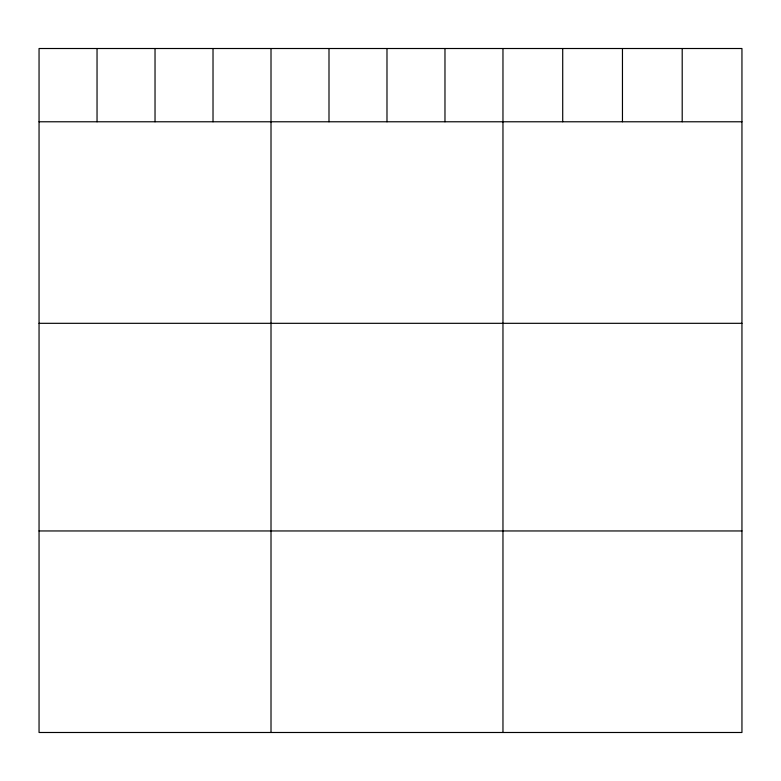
<?xml version="1.0" encoding="UTF-8"?>
<svg xmlns="http://www.w3.org/2000/svg" width="781" height="781" viewBox="0 0 781 781"><rect width="100%" height="100%" fill="white"/><g stroke="black" fill="none" stroke-linecap="round" stroke-linejoin="round"><path stroke-width="1.17" d="M741.95 121.777L741.95 732.49L39.05 732.49L39.05 48.51L741.95 48.51L741.95 121.777L39.05 121.777M39.05 323.314L741.95 323.314M39.05 530.953L741.95 530.953M682.203 48.51L682.203 121.777M622.457 48.51L622.457 121.777M562.71 48.51L562.71 121.777M502.964 48.51L502.964 732.49M444.975 48.51L444.975 121.777M386.985 48.51L386.985 121.777M328.996 48.51L328.996 121.777M271.007 48.51L271.007 732.49M213.018 48.51L213.018 121.777M155.029 48.51L155.029 121.777M97.039 48.51L97.039 121.777"/></g></svg>
